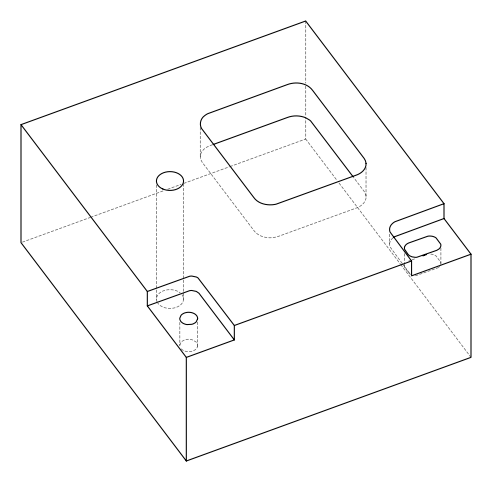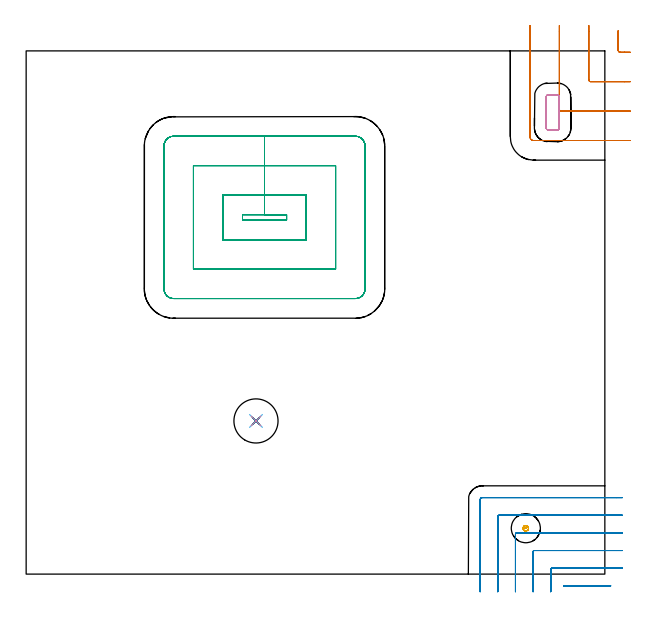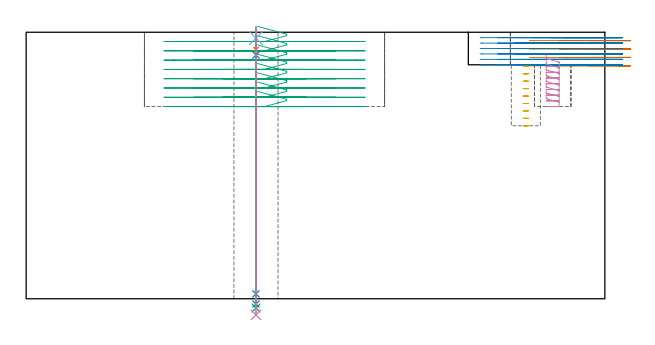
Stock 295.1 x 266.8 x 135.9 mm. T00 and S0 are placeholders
(PLAN: 10 operations, 8 tool changes, 26.7 min)
(1 MILL_CORNER_NOTCH_RECTANGULAR | CORNER_NOTCH_RECTANGULAR | UGT0201_094 | Follow Part, ap 5, ae 75% | 2.37 min | 45394 mm3)
(2 MILL_CORNER_NOTCH_RECTANGULAR_1 | CORNER_NOTCH_RECTANGULAR_1 | NXT0201_011 | Follow Part, ap 3, ae 75% | 6.12 min | 51818 mm3)
(3 MILL_RECTANGULAR_POCKET | POCKET_RECTANGULAR_STRAIGHT | UGT0201_094 | Follow Part, ap 5, ae 75% | 14.35 min | 470111 mm3)
(4 MILL_RECTANGULAR_POCKET_1 | POCKET_RECTANGULAR_STRAIGHT_1 | NXT0201_011 | Follow Part, ap 3, ae 75% | 1.52 min | 10677 mm3)
(5 MILL_BLIND_HOLE_FROM_SOLID_MATERIAL | STEP1POCKET | NXT0201_011 | Spiral | 0.49 min | 5365 mm3)
(6 SPOT_DRILL | STEP1HOLE | NXT0321_9005460120000 | 0.05 min | 186 mm3)
(7 DRILL_BLIND_HOLE_INTO_CENTER | STEP1HOLE | NXT0301_030 | 0.05 min | 176 mm3)
(8 GUN_DRILL_THROUGH_HOLE | STEP1HOLE | UGT0307_001 | 0.6 min | 2462 mm3)
(9 SPADE_DRILL_TO_ENLARGE_THROUGH_HOLE | STEP1HOLE | UGT0306_005 | 0.57 min | 19578 mm3)
(10 DRILL_TO_ENLARGE_THROUGH_HOLE | STEP1HOLE | UGT0301_054 | 0.59 min | 31605 mm3)
(TOOL UGT0201_094 | End mill 20 mm | D20 FL38 Z4)
(TOOL NXT0201_011 | ENDMILL 12mm [2P460-1200-NA 1630] | D12 FL38 Z6)
(TOOL NXT0321_9005460120000 | NC Spot Drill, 142deg, 12mm, Carbide, Uncoated | D12 PA142 FL30 Z2)
(TOOL NXT0301_030 | Carbide Drill 5.9mm [860.1-0590-018A1-MM 2214] | D5.9 PA140 FL28 Z2)
(TOOL UGT0307_001 | Gun Drill 5 mm | D5 PA130 FL24 Z1)
(TOOL UGT0306_005 | Spade Drill 14.5mm | D14.5 PA132 FL10 Z2)
(TOOL UGT0301_054 | Twist Drill 22.5 mm | D22.5 PA118 FL155 Z2)
(OP 1 MILL_CORNER_NOTCH_RECTANGULAR)
G17 G21 G94 G90
T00 M6
G54
G17 G0 G90 X301.9 Y277.132 S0 M3
G43 Z145.9 H0
Z131.625
G94 G1 Y274.132 F250.
Y267.095 F500.
G3 X302.895 Y266.1 R1.
G1 X305.1
X308.1 F250.
G0 Z145.9
X286.9 Y279.8
Z131.625
G1 Y276.8
Y252.096 F500.
G3 X287.896 Y251.1 R1.
G1 X305.1
X308.1 F250.
G0 Z145.9
X271.9 Y279.8
Z131.625
G1 Y276.8
Y237.096 F500.
G3 X272.896 Y236.1 R1.
G1 X305.1
X308.1 F250.
G0 Z145.9
X256.9 Y279.8
Z131.625
G1 Y276.8
Y223. F500.
G3 X258.8 Y221.1 R1.9
G1 X305.1
X308.1 F250.
G0 Z145.9
X301.9 Y277.132
Z127.35
G1 Y274.132
Y267.095 F500.
G3 X302.895 Y266.1 R1.
G1 X305.1
X308.1 F250.
G0 Z145.9
X286.9 Y279.8
Z127.35
G1 Y276.8
Y252.096 F500.
G3 X287.896 Y251.1 R1.
G1 X305.1
X308.1 F250.
G0 Z145.9
X271.9 Y279.8
Z127.35
G1 Y276.8
Y237.096 F500.
G3 X272.896 Y236.1 R1.
G1 X305.1
X308.1 F250.
G0 Z145.9
X256.9 Y279.8
Z127.35
G1 Y276.8
Y223. F500.
G3 X258.8 Y221.1 R1.9
G1 X305.1
X308.1 F250.
G0 Z145.9
X301.9 Y277.132
Z123.075
G1 Y274.132
Y267.095 F500.
G3 X302.895 Y266.1 R1.
G1 X305.1
X308.1 F250.
G0 Z145.9
X286.9 Y279.8
Z123.075
G1 Y276.8
Y252.096 F500.
G3 X287.896 Y251.1 R1.
G1 X305.1
X308.1 F250.
G0 Z145.9
X271.9 Y279.8
Z123.075
G1 Y276.8
Y237.096 F500.
G3 X272.896 Y236.1 R1.
G1 X305.1
X308.1 F250.
G0 Z145.9
X256.9 Y279.8
Z123.075
G1 Y276.8
Y223. F500.
G3 X258.8 Y221.1 R1.9
G1 X305.1
X308.1 F250.
G0 Z145.9
X301.9 Y277.132
Z118.8
G1 Y274.132
Y267.095 F500.
G3 X302.895 Y266.1 R1.
G1 X305.1
X308.1 F250.
G0 Z145.9
X286.9 Y279.8
Z118.8
G1 Y276.8
Y252.096 F500.
G3 X287.896 Y251.1 R1.
G1 X305.1
X308.1 F250.
G0 Z145.9
X271.9 Y279.8
Z118.8
G1 Y276.8
Y237.096 F500.
G3 X272.896 Y236.1 R1.
G1 X305.1
X308.1 F250.
G0 Z145.9
X256.9 Y279.8
Z118.8
G1 Y276.8
Y223. F500.
G3 X258.8 Y221.1 R1.9
G1 X305.1
X308.1 F250.
G0 Z145.9
M5
M2
(OP 2 MILL_CORNER_NOTCH_RECTANGULAR_1)
G17 G21 G94 G90
T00 M6
G54
G17 G0 G90 X298.102 Y-6. S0 M3
G43 Z145.9 H1
Z133.133
G94 G1 X295.102 F250.
X277.092 F500.
X274.092 Y-6.02 F250.
G0 Z145.9
X304.1 Y3.
Z133.133
G1 X301.1
X268.096 F500.
G3 X267.5 Y2.404 R0.6
G1 Y-6.
Y-9. F250.
G0 Z145.9
X304.1 Y12.
Z133.133
G1 X301.1
X259.097 F500.
G3 X258.5 Y11.404 R0.6
G1 Y-6.
Y-9. F250.
G0 Z145.9
X304.1 Y21.
Z133.133
G1 X301.1
X250.097 F500.
G3 X249.5 Y20.403 R0.6
G1 Y-6.
Y-9. F250.
G0 Z145.9
X304.1 Y30.
Z133.133
G1 X301.1
X241.097 F500.
G3 X240.5 Y29.403 R0.6
G1 Y-6.
Y-9. F250.
G0 Z145.9
X304.1 Y39.
Z133.133
G1 X301.1
X232.6 F500.
G3 X231.5 Y37.9 R1.1
G1 Y-6.
Y-9. F250.
G0 Z145.9
X298.103 Y-6.
Z130.367
G1 X295.103
X277.092 F500.
X274.092 Y-6.021 F250.
G0 Z145.9
X304.1 Y3.
Z130.367
G1 X301.1
X268.096 F500.
G3 X267.5 Y2.404 R0.6
G1 Y-6.
Y-9. F250.
G0 Z145.9
X304.1 Y12.
Z130.367
G1 X301.1
X259.096 F500.
G3 X258.5 Y11.404 R0.6
G1 Y-6.
Y-9. F250.
G0 Z145.9
X304.1 Y21.
Z130.367
G1 X301.1
X250.097 F500.
G3 X249.5 Y20.403 R0.6
G1 Y-6.
Y-9. F250.
G0 Z145.9
X304.1 Y30.
Z130.367
G1 X301.1
X241.097 F500.
G3 X240.5 Y29.403 R0.6
G1 Y-6.
Y-9. F250.
G0 Z145.9
X304.1 Y39.
Z130.367
G1 X301.1
X232.6 F500.
G3 X231.5 Y37.9 R1.1
G1 Y-6.
Y-9. F250.
G0 Z145.9
X298.103 Y-6.
Z127.6
G1 X295.103
X277.092 F500.
X274.092 Y-6.021 F250.
G0 Z145.9
X304.1 Y3.
Z127.6
G1 X301.1
X268.096 F500.
G3 X267.5 Y2.404 R0.6
G1 Y-6.
Y-9. F250.
G0 Z145.9
X304.1 Y12.
Z127.6
G1 X301.1
X259.096 F500.
G3 X258.5 Y11.404 R0.6
G1 Y-6.
Y-9. F250.
G0 Z145.9
X304.1 Y21.
Z127.6
G1 X301.1
X250.097 F500.
G3 X249.5 Y20.403 R0.6
G1 Y-6.
Y-9. F250.
G0 Z145.9
X304.1 Y30.
Z127.6
G1 X301.1
X241.097 F500.
G3 X240.5 Y29.403 R0.6
G1 Y-6.
Y-9. F250.
G0 Z145.9
X304.1 Y39.
Z127.6
G1 X301.1
X232.6 F500.
G3 X231.5 Y37.9 R1.1
G1 Y-6.
Y-9. F250.
G0 Z145.9
X298.103 Y-6.
Z124.833
G1 X295.103
X277.092 F500.
X274.092 Y-6.021 F250.
G0 Z145.9
X304.1 Y3.
Z124.833
G1 X301.1
X268.096 F500.
G3 X267.5 Y2.404 R0.6
G1 Y-6.
Y-9. F250.
G0 Z145.9
X304.1 Y12.
Z124.833
G1 X301.1
X259.096 F500.
G3 X258.5 Y11.404 R0.6
G1 Y-6.
Y-9. F250.
G0 Z145.9
X304.1 Y21.
Z124.833
G1 X301.1
X250.097 F500.
G3 X249.5 Y20.403 R0.6
G1 Y-6.
Y-9. F250.
G0 Z145.9
X304.1 Y30.
Z124.833
G1 X301.1
X241.097 F500.
G3 X240.5 Y29.403 R0.6
G1 Y-6.
Y-9. F250.
G0 Z145.9
X304.1 Y39.
Z124.833
G1 X301.1
X232.6 F500.
G3 X231.5 Y37.9 R1.1
G1 Y-6.
Y-9. F250.
G0 Z145.9
X298.103 Y-6.
Z122.067
G1 X295.103
X277.092 F500.
X274.092 Y-6.021 F250.
G0 Z145.9
X304.1 Y3.
Z122.067
G1 X301.1
X268.096 F500.
G3 X267.5 Y2.404 R0.6
G1 Y-6.
Y-9. F250.
G0 Z145.9
X304.1 Y12.
Z122.067
G1 X301.1
X259.096 F500.
G3 X258.5 Y11.404 R0.6
G1 Y-6.
Y-9. F250.
G0 Z145.9
X304.1 Y21.
Z122.067
G1 X301.1
X250.097 F500.
G3 X249.5 Y20.403 R0.6
G1 Y-6.
Y-9. F250.
G0 Z145.9
X304.1 Y30.
Z122.067
G1 X301.1
X241.097 F500.
G3 X240.5 Y29.403 R0.6
G1 Y-6.
Y-9. F250.
G0 Z145.9
X304.1 Y39.
Z122.067
G1 X301.1
X232.6 F500.
G3 X231.5 Y37.9 R1.1
G1 Y-6.
Y-9. F250.
G0 Z145.9
X298.103 Y-6.
Z119.3
G1 X295.103
X277.092 F500.
X274.092 Y-6.021 F250.
G0 Z145.9
X304.1 Y3.
Z119.3
G1 X301.1
X268.096 F500.
G3 X267.5 Y2.404 R0.6
G1 Y-6.
Y-9. F250.
G0 Z145.9
X304.1 Y12.
Z119.3
G1 X301.1
X259.096 F500.
G3 X258.5 Y11.404 R0.6
G1 Y-6.
Y-9. F250.
G0 Z145.9
X304.1 Y21.
Z119.3
G1 X301.1
X250.097 F500.
G3 X249.5 Y20.403 R0.6
G1 Y-6.
Y-9. F250.
G0 Z145.9
X304.1 Y30.
Z119.3
G1 X301.1
X241.097 F500.
G3 X240.5 Y29.403 R0.6
G1 Y-6.
Y-9. F250.
G0 Z145.9
X304.1 Y39.
Z119.3
G1 X301.1
X232.6 F500.
G3 X231.5 Y37.9 R1.1
G1 Y-6.
Y-9. F250.
G0 Z145.9
M5
M2
(OP 3 MILL_RECTANGULAR_POCKET)
G17 G21 G94 G90
T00 M6
G54
G17 G0 G90 X117.973 Y180.5 S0 M3
G43 Z145.9 H0
Z138.9
G94 G1 X132.8 Z134.927 F250.
Y183.3 Z134.177
X121.55 Z131.162
X110.3 F500.
Y180.5
X132.8
Y183.3
X121.55
Y193.3
X100.3
Y170.5
X142.8
Y193.3
X121.55
Y208.3
X85.3
Y155.5
X157.8
Y208.3
X121.55
Y223.3
X75.2
G3 X70.3 Y218.4 R4.9
G1 Y145.4
G3 X75.2 Y140.5 R4.9
G1 X167.9
G3 X172.8 Y145.4 R4.9
G1 Y218.4
G3 X167.9 Y223.3 R4.9
G1 X121.55
X120.55
G0 X117.973 Y180.5 Z134.162
G1 X132.8 Z130.19 F250.
Y183.3 Z129.439
X121.55 Z126.425
X110.3 F500.
Y180.5
X132.8
Y183.3
X121.55
Y193.3
X100.3
Y170.5
X142.8
Y193.3
X121.55
Y208.3
X85.3
Y155.5
X157.8
Y208.3
X121.55
Y223.3
X75.2
G3 X70.3 Y218.4 R4.9
G1 Y145.4
G3 X75.2 Y140.5 R4.9
G1 X167.9
G3 X172.8 Y145.4 R4.9
G1 Y218.4
G3 X167.9 Y223.3 R4.9
G1 X121.55
X120.55
G0 X117.973 Y180.5 Z129.425
G1 X132.8 Z125.452 F250.
Y183.3 Z124.702
X121.55 Z121.687
X110.3 F500.
Y180.5
X132.8
Y183.3
X121.55
Y193.3
X100.3
Y170.5
X142.8
Y193.3
X121.55
Y208.3
X85.3
Y155.5
X157.8
Y208.3
X121.55
Y223.3
X75.2
G3 X70.3 Y218.4 R4.9
G1 Y145.4
G3 X75.2 Y140.5 R4.9
G1 X167.9
G3 X172.8 Y145.4 R4.9
G1 Y218.4
G3 X167.9 Y223.3 R4.9
G1 X121.55
X120.55
G0 X117.973 Y180.5 Z124.687
G1 X132.8 Z120.715 F250.
Y183.3 Z119.964
X121.55 Z116.95
X110.3 F500.
Y180.5
X132.8
Y183.3
X121.55
Y193.3
X100.3
Y170.5
X142.8
Y193.3
X121.55
Y208.3
X85.3
Y155.5
X157.8
Y208.3
X121.55
Y223.3
X75.2
G3 X70.3 Y218.4 R4.9
G1 Y145.4
G3 X75.2 Y140.5 R4.9
G1 X167.9
G3 X172.8 Y145.4 R4.9
G1 Y218.4
G3 X167.9 Y223.3 R4.9
G1 X121.55
X120.55
G0 X117.973 Y180.5 Z119.95
G1 X132.8 Z115.977 F250.
Y183.3 Z115.227
X121.55 Z112.212
X110.3 F500.
Y180.5
X132.8
Y183.3
X121.55
Y193.3
X100.3
Y170.5
X142.8
Y193.3
X121.55
Y208.3
X85.3
Y155.5
X157.8
Y208.3
X121.55
Y223.3
X75.2
G3 X70.3 Y218.4 R4.9
G1 Y145.4
G3 X75.2 Y140.5 R4.9
G1 X167.9
G3 X172.8 Y145.4 R4.9
G1 Y218.4
G3 X167.9 Y223.3 R4.9
G1 X121.55
X120.55
G0 X117.973 Y180.5 Z115.212
G1 X132.8 Z111.24 F250.
Y183.3 Z110.489
X121.55 Z107.475
X110.3 F500.
Y180.5
X132.8
Y183.3
X121.55
Y193.3
X100.3
Y170.5
X142.8
Y193.3
X121.55
Y208.3
X85.3
Y155.5
X157.8
Y208.3
X121.55
Y223.3
X75.2
G3 X70.3 Y218.4 R4.9
G1 Y145.4
G3 X75.2 Y140.5 R4.9
G1 X167.9
G3 X172.8 Y145.4 R4.9
G1 Y218.4
G3 X167.9 Y223.3 R4.9
G1 X121.55
X120.55
G0 X117.973 Y180.5 Z110.475
G1 X132.8 Z106.502 F250.
Y183.3 Z105.752
X121.55 Z102.737
X110.3 F500.
Y180.5
X132.8
Y183.3
X121.55
Y193.3
X100.3
Y170.5
X142.8
Y193.3
X121.55
Y208.3
X85.3
Y155.5
X157.8
Y208.3
X121.55
Y223.3
X75.2
G3 X70.3 Y218.4 R4.9
G1 Y145.4
G3 X75.2 Y140.5 R4.9
G1 X167.9
G3 X172.8 Y145.4 R4.9
G1 Y218.4
G3 X167.9 Y223.3 R4.9
G1 X121.55
X120.55
G0 X117.973 Y180.5 Z105.737
G1 X132.8 Z101.765 F250.
Y183.3 Z101.014
X121.55 Z98.
X110.3 F500.
Y180.5
X132.8
Y183.3
X121.55
Y193.3
X100.3
Y170.5
X142.8
Y193.3
X121.55
Y208.3
X85.3
Y155.5
X157.8
Y208.3
X121.55
Y223.3
X75.2
G3 X70.3 Y218.4 R4.9
G1 Y145.4
G3 X75.2 Y140.5 R4.9
G1 X167.9
G3 X172.8 Y145.4 R4.9
G1 Y218.4
G3 X167.9 Y223.3 R4.9
G1 X121.55
X120.55
G0 Z145.9
M5
M2
(OP 4 MILL_RECTANGULAR_POCKET_1)
G17 G21 G94 G90
T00 M6
G54
G17 G0 G90 X265.2 Y233.878 S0 M3
G43 Z145.9 H1
Z124.323
G94 G1 Y227.5 Z122.614 F250.
Y227.4 Z122.587
X265.264 Y227.133 Z122.513
X265.399 Y226.893 Z122.44
X265.593 Y226.699 Z122.366
X265.833 Y226.564 Z122.293
X266.1 Y226.5 Z122.219
X270.9 Z120.933
X271.167 Y226.564 Z120.859
X271.407 Y226.699 Z120.786
X271.601 Y226.893 Z120.712
X271.736 Y227.133 Z120.638
X271.8 Y227.4 Z120.565
Y227.5 Z120.538
Y235.45 Z118.408
Y243.4 F500.
G3 X270.8 Y244.4 R1.
G1 X266.2
G3 X265.2 Y243.4 R1.
G1 Y227.5
G3 X266.2 Y226.5 R1.
G1 X270.8
G3 X271.8 Y227.5 R1.
G1 Y235.45
Y236.45
G0 X265.2 Y233.878 Z121.408
G1 Y227.5 Z119.699 F250.
Y227.4 Z119.672
X265.264 Y227.133 Z119.598
X265.399 Y226.893 Z119.524
X265.593 Y226.699 Z119.451
X265.833 Y226.564 Z119.377
X266.1 Y226.5 Z119.304
X270.9 Z118.017
X271.167 Y226.564 Z117.944
X271.407 Y226.699 Z117.87
X271.601 Y226.893 Z117.797
X271.736 Y227.133 Z117.723
X271.8 Y227.4 Z117.649
Y227.5 Z117.622
Y235.45 Z115.492
Y243.4 F500.
G3 X270.8 Y244.4 R1.
G1 X266.2
G3 X265.2 Y243.4 R1.
G1 Y227.5
G3 X266.2 Y226.5 R1.
G1 X270.8
G3 X271.8 Y227.5 R1.
G1 Y235.45
Y236.45
G0 X265.2 Y233.878 Z118.492
G1 Y227.5 Z116.783 F250.
Y227.4 Z116.756
X265.264 Y227.133 Z116.683
X265.399 Y226.893 Z116.609
X265.593 Y226.699 Z116.535
X265.833 Y226.564 Z116.462
X266.1 Y226.5 Z116.388
X270.9 Z115.102
X271.167 Y226.564 Z115.028
X271.407 Y226.699 Z114.955
X271.601 Y226.893 Z114.881
X271.736 Y227.133 Z114.808
X271.8 Y227.4 Z114.734
Y227.5 Z114.707
Y235.45 Z112.577
Y243.4 F500.
G3 X270.8 Y244.4 R1.
G1 X266.2
G3 X265.2 Y243.4 R1.
G1 Y227.5
G3 X266.2 Y226.5 R1.
G1 X270.8
G3 X271.8 Y227.5 R1.
G1 Y235.45
Y236.45
G0 X265.2 Y233.878 Z115.577
G1 Y227.5 Z113.868 F250.
Y227.4 Z113.841
X265.264 Y227.133 Z113.767
X265.399 Y226.893 Z113.694
X265.593 Y226.699 Z113.62
X265.833 Y226.564 Z113.546
X266.1 Y226.5 Z113.473
X270.9 Z112.187
X271.167 Y226.564 Z112.113
X271.407 Y226.699 Z112.039
X271.601 Y226.893 Z111.966
X271.736 Y227.133 Z111.892
X271.8 Y227.4 Z111.819
Y227.5 Z111.792
Y235.45 Z109.662
Y243.4 F500.
G3 X270.8 Y244.4 R1.
G1 X266.2
G3 X265.2 Y243.4 R1.
G1 Y227.5
G3 X266.2 Y226.5 R1.
G1 X270.8
G3 X271.8 Y227.5 R1.
G1 Y235.45
Y236.45
G0 X265.2 Y233.878 Z112.662
G1 Y227.5 Z110.952 F250.
Y227.4 Z110.926
X265.264 Y227.133 Z110.852
X265.399 Y226.893 Z110.778
X265.593 Y226.699 Z110.705
X265.833 Y226.564 Z110.631
X266.1 Y226.5 Z110.557
X270.9 Z109.271
X271.167 Y226.564 Z109.198
X271.407 Y226.699 Z109.124
X271.601 Y226.893 Z109.05
X271.736 Y227.133 Z108.977
X271.8 Y227.4 Z108.903
Y227.5 Z108.876
Y235.45 Z106.746
Y243.4 F500.
G3 X270.8 Y244.4 R1.
G1 X266.2
G3 X265.2 Y243.4 R1.
G1 Y227.5
G3 X266.2 Y226.5 R1.
G1 X270.8
G3 X271.8 Y227.5 R1.
G1 Y235.45
Y236.45
G0 X265.2 Y233.878 Z109.746
G1 Y227.5 Z108.037 F250.
Y227.4 Z108.01
X265.264 Y227.133 Z107.937
X265.399 Y226.893 Z107.863
X265.593 Y226.699 Z107.789
X265.833 Y226.564 Z107.716
X266.1 Y226.5 Z107.642
X270.9 Z106.356
X271.167 Y226.564 Z106.282
X271.407 Y226.699 Z106.209
X271.601 Y226.893 Z106.135
X271.736 Y227.133 Z106.061
X271.8 Y227.4 Z105.988
Y227.5 Z105.961
Y235.45 Z103.831
Y243.4 F500.
G3 X270.8 Y244.4 R1.
G1 X266.2
G3 X265.2 Y243.4 R1.
G1 Y227.5
G3 X266.2 Y226.5 R1.
G1 X270.8
G3 X271.8 Y227.5 R1.
G1 Y235.45
Y236.45
G0 X265.2 Y233.878 Z106.831
G1 Y227.5 Z105.122 F250.
Y227.4 Z105.095
X265.264 Y227.133 Z105.021
X265.399 Y226.893 Z104.948
X265.593 Y226.699 Z104.874
X265.833 Y226.564 Z104.8
X266.1 Y226.5 Z104.727
X270.9 Z103.44
X271.167 Y226.564 Z103.367
X271.407 Y226.699 Z103.293
X271.601 Y226.893 Z103.22
X271.736 Y227.133 Z103.146
X271.8 Y227.4 Z103.072
Y227.5 Z103.046
Y235.45 Z100.915
Y243.4 F500.
G3 X270.8 Y244.4 R1.
G1 X266.2
G3 X265.2 Y243.4 R1.
G1 Y227.5
G3 X266.2 Y226.5 R1.
G1 X270.8
G3 X271.8 Y227.5 R1.
G1 Y235.45
Y236.45
G0 X265.2 Y233.878 Z103.915
G1 Y227.5 Z102.206 F250.
Y227.4 Z102.179
X265.264 Y227.133 Z102.106
X265.399 Y226.893 Z102.032
X265.593 Y226.699 Z101.959
X265.833 Y226.564 Z101.885
X266.1 Y226.5 Z101.811
X270.9 Z100.525
X271.167 Y226.564 Z100.452
X271.407 Y226.699 Z100.378
X271.601 Y226.893 Z100.304
X271.736 Y227.133 Z100.231
X271.8 Y227.4 Z100.157
Y227.5 Z100.13
Y235.45 Z98.
Y243.4 F500.
G3 X270.8 Y244.4 R1.
G1 X266.2
G3 X265.2 Y243.4 R1.
G1 Y227.5
G3 X266.2 Y226.5 R1.
G1 X270.8
G3 X271.8 Y227.5 R1.
G1 Y235.45
Y236.45
G0 Z145.9
M5
M2
(OP 5 MILL_BLIND_HOLE_FROM_SOLID_MATERIAL)
G17 G21 G94 G90
T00 M6
G54
G17 G0 G90 X254.8 Y23.4 S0 M3
G43 Z145.9 H1
Z118.511
G94 G3 X255.5 Y24.1 R0.7 F250.
X254.8 Y24.8 R0.7
X253.4 Y23.4 R1.4
X254.8 Y24.8 R-1.4
X254.1 Y24.1 R0.7
X254.8 Y23.4 R0.7
G0 Z114.722
G3 X255.5 Y24.1 R0.7
X254.8 Y24.8 R0.7
X253.4 Y23.4 R1.4
X254.8 Y24.8 R-1.4
X254.1 Y24.1 R0.7
X254.8 Y23.4 R0.7
G0 Z110.933
G3 X255.5 Y24.1 R0.7
X254.8 Y24.8 R0.7
X253.4 Y23.4 R1.4
X254.8 Y24.8 R-1.4
X254.1 Y24.1 R0.7
X254.8 Y23.4 R0.7
G0 Z107.144
G3 X255.5 Y24.1 R0.7
X254.8 Y24.8 R0.7
X253.4 Y23.4 R1.4
X254.8 Y24.8 R-1.4
X254.1 Y24.1 R0.7
X254.8 Y23.4 R0.7
G0 Z103.356
G3 X255.5 Y24.1 R0.7
X254.8 Y24.8 R0.7
X253.4 Y23.4 R1.4
X254.8 Y24.8 R-1.4
X254.1 Y24.1 R0.7
X254.8 Y23.4 R0.7
G0 Z99.567
G3 X255.5 Y24.1 R0.7
X254.8 Y24.8 R0.7
X253.4 Y23.4 R1.4
X254.8 Y24.8 R-1.4
X254.1 Y24.1 R0.7
X254.8 Y23.4 R0.7
G0 Z95.778
G3 X255.5 Y24.1 R0.7
X254.8 Y24.8 R0.7
X253.4 Y23.4 R1.4
X254.8 Y24.8 R-1.4
X254.1 Y24.1 R0.7
X254.8 Y23.4 R0.7
G0 Z91.989
G3 X255.5 Y24.1 R0.7
X254.8 Y24.8 R0.7
X253.4 Y23.4 R1.4
X254.8 Y24.8 R-1.4
X254.1 Y24.1 R0.7
X254.8 Y23.4 R0.7
G0 Z88.2
G3 X255.5 Y24.1 R0.7
X254.8 Y24.8 R0.7
X253.4 Y23.4 R1.4
X254.8 Y24.8 R-1.4
X254.1 Y24.1 R0.7
X254.8 Y23.4 R0.7
G0 Z145.9
M5
M2
(OP 6 SPOT_DRILL)
G17 G21 G94 G90
T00 M6
G54
G17 G0 G90 X117.2 Y78.1 S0 M3
G43 Z145.9 H0
G94 G81 G98 Z132.9 F250. R138.9
G80
M5
M2
(OP 7 DRILL_BLIND_HOLE_INTO_CENTER)
G17 G21 G94 G90
T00 M6
G54
G17 G0 G90 X117.2 Y78.1 S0 M3
G43 Z145.9 H1
G94 G81 G98 Z127.05 F250. R137.9
G80
M5
M2
(OP 8 GUN_DRILL_THROUGH_HOLE)
G17 G21 G94 G90
T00 M6
G54
G17 G0 G90 X117.2 Y78.1 M8
G43 Z145.9 H0
Z133.36
S716 M3
G94 G1 Z124.294 F125. M26
G4 X.084
Z2.5 F250.
G4 X.084
Z-2.666 F125.
G4 X.084
M5
M9
G0 Z133.36
Z145.9
M2
(OP 9 SPADE_DRILL_TO_ENLARGE_THROUGH_HOLE)
G17 G21 G94 G90
T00 M6
G54
G17 G0 G90 X117.2 Y78.1 S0 M3
G43 Z145.9 H0
G94 G73 G98 Z-4.728 F250. Q14.063 R137.9
G80
M5
M2
(OP 10 DRILL_TO_ENLARGE_THROUGH_HOLE)
G17 G21 G94 G90
T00 M6
G54
G17 G0 G90 X117.2 Y78.1 S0 M3
G43 Z145.9 H0
G94 G73 G98 Z-8.26 F250. Q20.594 R137.9
G80
M5
M2
